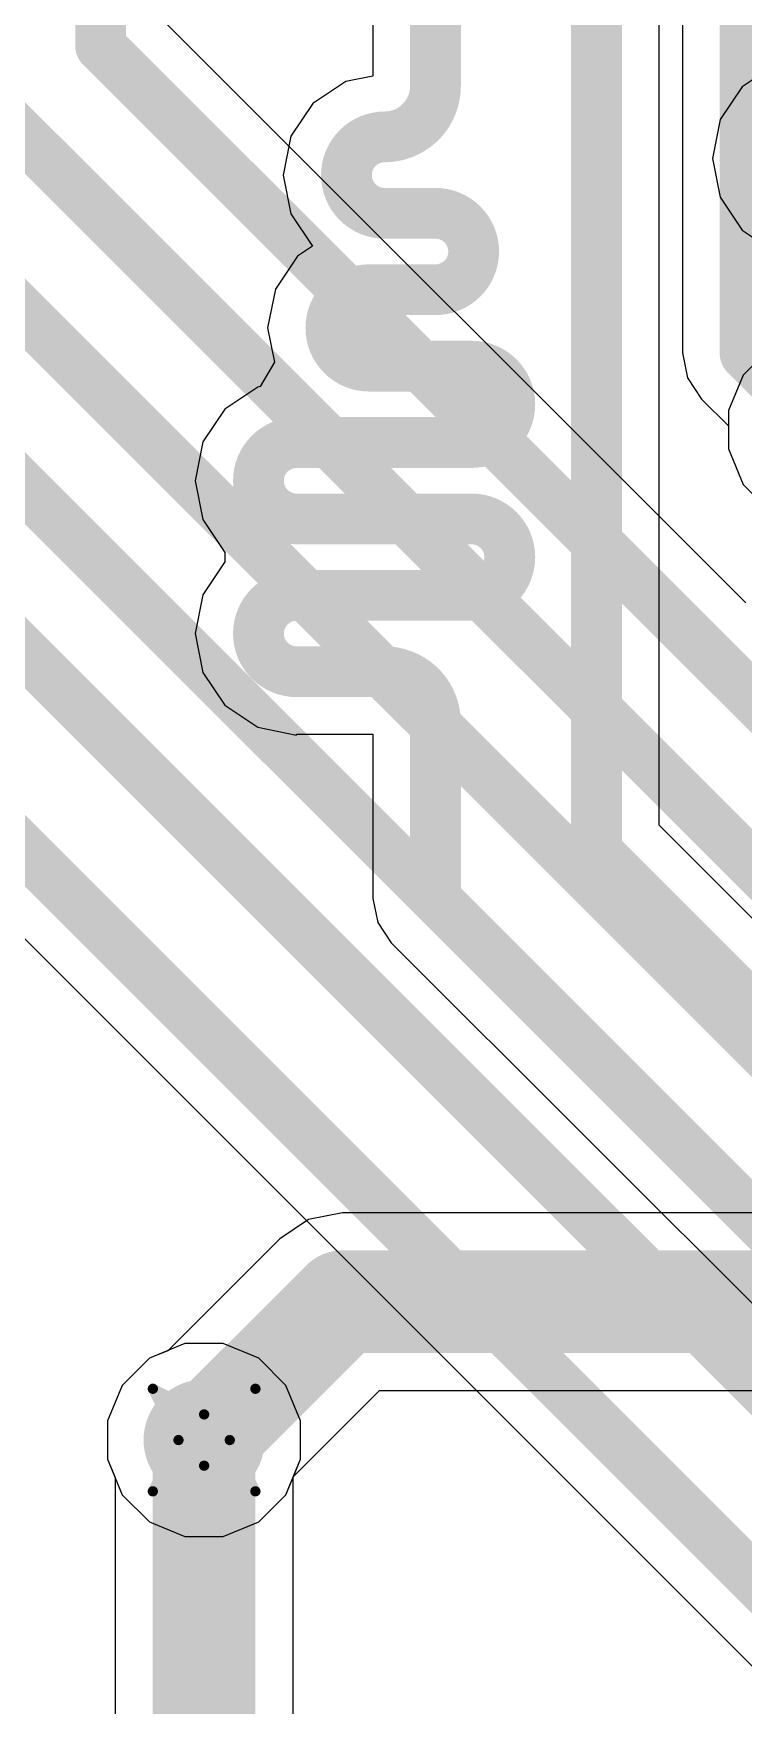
# Model space of a CAD drawing. Header units: inches. Extents: x -3 to 289, y -11 to 89.
# Drawn here: x 71.03 to 74.55, y 20.66 to 28.95 of the extents above; entities that cross this region are included whole.
import ezdxf

# ---------------------------------------------------------------- set-up
doc = ezdxf.new("R2010")
doc.units = ezdxf.units.IN
for name, color, linetype in [('Bottom Layer', 5, 'Continuous'), ('Drill Drawing', 1, 'Continuous'), ('Layer 1', 16, 'Continuous'), ('Layer 2', 76, 'Continuous'), ('Top Layer', 1, 'Continuous'), ('Via Holes', 16, 'Continuous')]:
    doc.layers.add(name, color=color, linetype=linetype)

msp = doc.modelspace()

# ---------------------------------------------------------------- hatches: boundary and pattern name
at = {"layer": 'Bottom Layer'}
h = msp.add_hatch(color=5, dxfattribs=at)
edge = h.paths.add_edge_path()
edge.add_arc((71.8794, 21.9788), 0.3, 0, 360)
at = {"layer": 'Layer 1'}
h = msp.add_hatch(color=16, dxfattribs=at)
edge = h.paths.add_edge_path()
edge.add_arc((71.8794, 21.9788), 0.3, 0, 360)
at = {"layer": 'Layer 2'}
h = msp.add_hatch(color=76, dxfattribs=at)
edge = h.paths.add_edge_path()
edge.add_arc((71.8794, 21.9788), 0.3, 0, 360)
at = {"layer": 'Top Layer'}
h = msp.add_hatch(color=1, dxfattribs=at)
edge = h.paths.add_edge_path()
edge.add_arc((71.8794, 21.9788), 0.3, 0, 360)
at = {"layer": 'Via Holes'}
h = msp.add_hatch(color=7, dxfattribs=at)
edge = h.paths.add_edge_path()
edge.add_arc((71.8794, 21.9788), 0.15, 0, 360)

# ---------------------------------------------------------------- linework, layer by layer
at = {"layer": 'Bottom Layer'}
for p, q in [((74.6821, 27.3876), (74.5477, 27.2532)), ((74.5477, 27.2532), (74.475, 27.0776)), ((74.475, 27.0776), (74.475, 26.8875)), ((74.475, 26.8875), (74.5477, 26.7119)), ((74.5477, 26.7119), (74.6821, 26.5775)), ((71.7843, 22.4566), (71.6087, 22.3838)), ((71.9744, 22.4566), (71.7843, 22.4566)), ((72.15, 22.3838), (71.9744, 22.4566)), ((71.6087, 22.3838), (71.4743, 22.2494)), ((72.2844, 22.2494), (72.15, 22.3838)), ((71.4743, 22.2494), (71.4016, 22.0738)), ((72.3572, 22.0738), (72.2844, 22.2494)), ((71.4016, 22.0738), (71.4016, 21.8837)), ((72.3572, 21.8837), (72.3572, 22.0738)), ((71.4016, 21.8837), (71.4391, 21.7931)), ((72.3196, 21.7931), (72.3572, 21.8837)), ((71.4391, 21.7931), (71.4391, 18.2338)), ((72.3196, 18.0515), (72.3196, 21.7931))]:
    msp.add_line(p, q, dxfattribs=at)
msp.add_lwpolyline([(71.8794, 18.0515, 0.508, 0.508, 0), (71.8794, 21.9788, 0.508, 0.508, 0)], format="xyseb", dxfattribs=at)
msp.add_lwpolyline([(71.7524, 21.9788, 0.254, 0.254, 1), (72.0064, 21.9788, 0.254, 0.254, 1)], format="xyseb", close=True, dxfattribs=at)
at = {"layer": 'Drill Drawing'}
for points in [[(71.6254, 22.2328, 0.0508, 0.0508, 0), (71.8794, 22.1058, 0.0508, 0.0508, 0)], [(71.6254, 22.2328, 0.0508, 0.0508, 0), (71.7524, 21.9788, 0.0508, 0.0508, 0)], [(71.8794, 22.1058, 0.0508, 0.0508, 0), (72.1334, 22.2328, 0.0508, 0.0508, 0)], [(72.0064, 21.9788, 0.0508, 0.0508, 0), (72.1334, 22.2328, 0.0508, 0.0508, 0)], [(71.6254, 21.7248, 0.0508, 0.0508, 0), (71.7524, 21.9788, 0.0508, 0.0508, 0)], [(72.0064, 21.9788, 0.0508, 0.0508, 0), (72.1334, 21.7248, 0.0508, 0.0508, 0)], [(71.6254, 21.7248, 0.0508, 0.0508, 0), (71.8794, 21.8518, 0.0508, 0.0508, 0)], [(71.8794, 21.8518, 0.0508, 0.0508, 0), (72.1334, 21.7248, 0.0508, 0.0508, 0)]]:
    msp.add_lwpolyline(points, format="xyseb", dxfattribs=at)
for points in [[(71.6127, 22.2328, 0.0254, 0.0254, 1), (71.6381, 22.2328, 0.0254, 0.0254, 1)], [(71.6127, 22.2328, 0.0254, 0.0254, 1), (71.6381, 22.2328, 0.0254, 0.0254, 1)], [(72.1207, 22.2328, 0.0254, 0.0254, 1), (72.1461, 22.2328, 0.0254, 0.0254, 1)], [(72.1207, 22.2328, 0.0254, 0.0254, 1), (72.1461, 22.2328, 0.0254, 0.0254, 1)], [(71.8667, 22.1058, 0.0254, 0.0254, 1), (71.8921, 22.1058, 0.0254, 0.0254, 1)], [(71.8667, 22.1058, 0.0254, 0.0254, 1), (71.8921, 22.1058, 0.0254, 0.0254, 1)], [(71.7397, 21.9788, 0.0254, 0.0254, 1), (71.7651, 21.9788, 0.0254, 0.0254, 1)], [(71.7397, 21.9788, 0.0254, 0.0254, 1), (71.7651, 21.9788, 0.0254, 0.0254, 1)], [(71.9937, 21.9788, 0.0254, 0.0254, 1), (72.0191, 21.9788, 0.0254, 0.0254, 1)], [(71.9937, 21.9788, 0.0254, 0.0254, 1), (72.0191, 21.9788, 0.0254, 0.0254, 1)], [(71.8667, 21.8518, 0.0254, 0.0254, 1), (71.8921, 21.8518, 0.0254, 0.0254, 1)], [(71.8667, 21.8518, 0.0254, 0.0254, 1), (71.8921, 21.8518, 0.0254, 0.0254, 1)], [(71.6127, 21.7248, 0.0254, 0.0254, 1), (71.6381, 21.7248, 0.0254, 0.0254, 1)], [(71.6127, 21.7248, 0.0254, 0.0254, 1), (71.6381, 21.7248, 0.0254, 0.0254, 1)], [(72.1207, 21.7248, 0.0254, 0.0254, 1), (72.1461, 21.7248, 0.0254, 0.0254, 1)], [(72.1207, 21.7248, 0.0254, 0.0254, 1), (72.1461, 21.7248, 0.0254, 0.0254, 1)]]:
    msp.add_lwpolyline(points, format="xyseb", close=True, dxfattribs=at)
at = {"layer": 'Layer 1'}
for p, q in [((74.5611, 26.1258), (71.6769, 29.01)), ((74.7067, 28.7907), (74.5437, 28.6818)), ((74.5437, 28.6818), (74.4348, 28.5188)), ((74.4348, 28.5188), (74.3966, 28.3265)), ((67.0937, 28.3587), (76.3001, 19.1524)), ((74.3966, 28.3265), (74.4348, 28.1342)), ((74.4348, 28.1342), (74.5437, 27.9712)), ((74.5437, 27.9712), (74.7067, 27.8623)), ((74.6821, 27.3876), (74.5477, 27.2532)), ((74.5477, 27.2532), (74.475, 27.0776)), ((74.475, 27.0776), (74.475, 26.8875)), ((74.475, 26.8875), (74.5477, 26.7119)), ((74.5477, 26.7119), (74.6821, 26.5775)), ((71.7843, 22.4566), (71.6087, 22.3838)), ((71.9744, 22.4566), (71.7843, 22.4566)), ((72.15, 22.3838), (71.9744, 22.4566)), ((71.6087, 22.3838), (71.4743, 22.2494)), ((72.2844, 22.2494), (72.15, 22.3838)), ((71.4743, 22.2494), (71.4016, 22.0738)), ((72.3572, 22.0738), (72.2844, 22.2494)), ((71.4016, 22.0738), (71.4016, 21.8837)), ((72.3572, 21.8837), (72.3572, 22.0738)), ((71.4016, 21.8837), (71.4743, 21.7081)), ((72.2844, 21.7081), (72.3572, 21.8837)), ((71.4743, 21.7081), (71.6087, 21.5737)), ((72.15, 21.5737), (72.2844, 21.7081)), ((71.6087, 21.5737), (71.7843, 21.501)), ((71.9744, 21.501), (72.15, 21.5737)), ((71.7843, 21.501), (71.9744, 21.501))]:
    msp.add_line(p, q, dxfattribs=at)
for points in [[(71.3674, 28.8818, 0.2515, 0.2515, 0), (71.3674, 29.5045, 0.2515, 0.2515, 0)], [(71.3674, 28.8818, 0.2515, 0.2515, 0), (76.0376, 24.2116, 0.2515, 0.2515, 0)], [(68.0334, 28.8373, 0.2515, 0.2515, 0), (76.4415, 20.4292, 0.2515, 0.2515, 0)], [(68.8775, 28.8084, 0.2515, 0.2515, 0), (76.4849, 21.201, 0.2515, 0.2515, 0)], [(70.5875, 28.8332, 0.2515, 0.2515, 0), (75.9289, 23.4918, 0.2515, 0.2515, 0)], [(69.7942, 28.7517, 0.2515, 0.2515, 0), (76.567, 21.9788, 0.2515, 0.2515, 0)], [(67.3126, 28.5776, 0.2515, 0.2515, 0), (76.519, 19.3712, 0.2515, 0.2515, 0)]]:
    msp.add_lwpolyline(points, format="xyseb", dxfattribs=at)
msp.add_lwpolyline([(71.3046, 28.8818, 0.1257, 0.1257, 1), (71.4303, 28.8818, 0.1257, 0.1257, 1)], format="xyseb", close=True, dxfattribs=at)
msp.add_lwpolyline([(71.3046, 28.8818, 0.1257, 0.1257, 1), (71.4303, 28.8818, 0.1257, 0.1257, 1)], format="xyseb", close=True, dxfattribs=at)
at = {"layer": 'Layer 2'}
for p, q in [((72.7153, 29.1382), (72.7153, 28.7349)), ((74.1317, 25.0235), (74.1317, 29.1382)), ((72.5811, 28.7082), (72.4181, 28.5993)), ((72.7153, 28.7349), (72.5811, 28.7082)), ((72.4181, 28.5993), (72.3092, 28.4363)), ((72.3092, 28.4363), (72.2709, 28.244)), ((72.2709, 28.244), (72.3092, 28.0518)), ((72.3092, 28.0518), (72.4157, 27.8923)), ((72.3409, 27.8424), (72.232, 27.6794)), ((72.4157, 27.8923), (72.3409, 27.8424)), ((72.232, 27.6794), (72.1938, 27.4871)), ((72.1938, 27.4871), (72.2276, 27.3172)), ((74.6821, 27.3876), (74.5477, 27.2532)), ((72.2276, 27.3172), (72.1565, 27.1966)), ((74.5477, 27.2532), (74.475, 27.0776)), ((72.1453, 27.1944), (71.9823, 27.0855)), ((72.1565, 27.1966), (72.1453, 27.1944)), ((71.9823, 27.0855), (71.8734, 26.9225)), ((74.475, 27.0776), (74.475, 26.8875)), ((71.8734, 26.9225), (71.8351, 26.7302)), ((74.475, 26.8875), (74.5477, 26.7119)), ((71.8351, 26.7302), (71.8734, 26.5379)), ((74.5477, 26.7119), (74.6821, 26.5775)), ((71.8734, 26.5379), (71.9823, 26.3749)), ((71.9823, 26.3749), (71.9823, 26.3285)), ((71.9823, 26.3285), (71.8734, 26.1655)), ((71.8734, 26.1655), (71.8351, 25.9733)), ((71.8351, 25.9733), (71.8734, 25.781)), ((71.8734, 25.781), (71.9823, 25.618)), ((71.9823, 25.618), (72.1453, 25.5091)), ((72.1453, 25.5091), (72.3375, 25.4709)), ((72.3375, 25.4709), (72.3375, 25.4746)), ((72.3375, 25.4746), (72.7153, 25.4746)), ((72.7153, 25.4746), (72.7153, 24.6611)), ((75.1357, 24.0194), (74.1317, 25.0235)), ((72.7153, 24.6611), (72.7153, 24.6611)), ((72.7153, 24.6611), (72.7389, 24.5427)), ((72.7389, 24.5427), (72.806, 24.4423)), ((72.806, 24.4423), (77.2072, 20.0411)), ((71.7843, 22.4566), (71.6087, 22.3838)), ((71.9744, 22.4566), (71.7843, 22.4566)), ((72.15, 22.3838), (71.9744, 22.4566)), ((71.6087, 22.3838), (71.4743, 22.2494)), ((72.2844, 22.2494), (72.15, 22.3838)), ((71.4743, 22.2494), (71.4016, 22.0738)), ((72.3572, 22.0738), (72.2844, 22.2494)), ((71.4016, 22.0738), (71.4016, 21.8837)), ((72.3572, 21.8837), (72.3572, 22.0738)), ((71.4016, 21.8837), (71.4743, 21.7081)), ((72.2844, 21.7081), (72.3572, 21.8837)), ((71.4743, 21.7081), (71.6087, 21.5737)), ((72.15, 21.5737), (72.2844, 21.7081)), ((71.6087, 21.5737), (71.7843, 21.501)), ((71.9744, 21.501), (72.15, 21.5737)), ((71.7843, 21.501), (71.9744, 21.501))]:
    msp.add_line(p, q, dxfattribs=at)
for points in [[(73.8222, 24.8953, 0.2515, 0.2515, 0), (73.8222, 29.5045, 0.2515, 0.2515, 0)], [(73.0248, 28.6847, 0.2515, 0.2515, 0), (73.0248, 29.2394, 0.2515, 0.2515, 0)], [(73.0248, 28.6847, 0.2515, 0.2515, -0.414214), (72.7733, 28.4333, 0.2515, 0.2515, 0)], [(72.7733, 28.0548, 0.2515, 0.2515, -1), (72.7733, 28.4333, 0.2515, 0.2515, 0)], [(72.7733, 28.4333, 0.2515, 0.2515, 0), (72.7733, 28.4333, 0.2515, 0.2515, 0)], [(72.7733, 28.0548, 0.2515, 0.2515, 0), (73.0248, 28.0548, 0.2515, 0.2515, 0)], [(73.0248, 28.0548, 0.2515, 0.2515, -1), (73.0248, 27.6764, 0.2515, 0.2515, 0)], [(72.6962, 27.2979, 0.2515, 0.2515, -1), (72.6962, 27.6764, 0.2515, 0.2515, 0)], [(72.6962, 27.6764, 0.2515, 0.2515, 0), (73.0248, 27.6764, 0.2515, 0.2515, 0)], [(72.6962, 27.2979, 0.2515, 0.2515, 0), (73.2037, 27.2979, 0.2515, 0.2515, 0)], [(73.2037, 27.2979, 0.2515, 0.2515, -1), (73.2037, 26.9194, 0.2515, 0.2515, 0)], [(72.3375, 26.541, 0.2515, 0.2515, -1), (72.3375, 26.9194, 0.2515, 0.2515, 0)], [(72.3375, 26.9194, 0.2515, 0.2515, 0), (73.2037, 26.9194, 0.2515, 0.2515, 0)], [(72.3375, 26.541, 0.2515, 0.2515, 0), (73.2037, 26.541, 0.2515, 0.2515, 0)], [(73.2037, 26.541, 0.2515, 0.2515, -1), (73.2037, 26.1625, 0.2515, 0.2515, 0)], [(72.3375, 25.7841, 0.2515, 0.2515, -1), (72.3375, 26.1625, 0.2515, 0.2515, 0)], [(72.3375, 26.1625, 0.2515, 0.2515, 0), (73.2037, 26.1625, 0.2515, 0.2515, 0)], [(72.3375, 25.7841, 0.2515, 0.2515, 0), (72.7733, 25.7841, 0.2515, 0.2515, 0)], [(72.7733, 25.7841, 0.2515, 0.2515, -0.414214), (73.0248, 25.5326, 0.2515, 0.2515, 0)], [(73.0248, 25.4069, 0.2515, 0.2515, 0), (73.0248, 25.5326, 0.2515, 0.2515, 0)], [(73.0248, 24.6611, 0.2515, 0.2515, 0), (73.0248, 25.4069, 0.2515, 0.2515, 0)], [(73.8222, 24.8953, 0.2515, 0.2515, 0), (74.9169, 23.8006, 0.2515, 0.2515, 0)], [(73.0248, 24.6611, 0.2515, 0.2515, 0), (77.426, 20.2599, 0.2515, 0.2515, 0)]]:
    msp.add_lwpolyline(points, format="xyseb", dxfattribs=at)
for points in [[(72.9619, 28.6847, 0.1257, 0.1257, 1), (73.0877, 28.6847, 0.1257, 0.1257, 1)], [(72.9619, 28.6847, 0.1257, 0.1257, 1), (73.0877, 28.6847, 0.1257, 0.1257, 1)], [(72.7105, 28.4333, 0.1257, 0.1257, 1), (72.8362, 28.4333, 0.1257, 0.1257, 1)], [(72.7105, 28.4333, 0.1257, 0.1257, 1), (72.8362, 28.4333, 0.1257, 0.1257, 1)], [(72.7105, 28.4333, 0.1257, 0.1257, 1), (72.8362, 28.4333, 0.1257, 0.1257, 1)], [(72.7105, 28.4333, 0.1257, 0.1257, 1), (72.8362, 28.4333, 0.1257, 0.1257, 1)], [(72.7105, 28.0548, 0.1257, 0.1257, 1), (72.8362, 28.0548, 0.1257, 0.1257, 1)], [(72.7105, 28.0548, 0.1257, 0.1257, 1), (72.8362, 28.0548, 0.1257, 0.1257, 1)], [(72.962, 28.0548, 0.1257, 0.1257, 1), (73.0877, 28.0548, 0.1257, 0.1257, 1)], [(72.962, 28.0548, 0.1257, 0.1257, 1), (73.0877, 28.0548, 0.1257, 0.1257, 1)], [(72.6333, 27.6764, 0.1257, 0.1257, 1), (72.759, 27.6764, 0.1257, 0.1257, 1)], [(72.6333, 27.6764, 0.1257, 0.1257, 1), (72.759, 27.6764, 0.1257, 0.1257, 1)], [(72.962, 27.6764, 0.1257, 0.1257, 1), (73.0877, 27.6764, 0.1257, 0.1257, 1)], [(72.962, 27.6764, 0.1257, 0.1257, 1), (73.0877, 27.6764, 0.1257, 0.1257, 1)], [(72.6333, 27.2979, 0.1257, 0.1257, 1), (72.759, 27.2979, 0.1257, 0.1257, 1)], [(72.6333, 27.2979, 0.1257, 0.1257, 1), (72.759, 27.2979, 0.1257, 0.1257, 1)], [(73.1408, 27.2979, 0.1257, 0.1257, 1), (73.2666, 27.2979, 0.1257, 0.1257, 1)], [(73.1408, 27.2979, 0.1257, 0.1257, 1), (73.2666, 27.2979, 0.1257, 0.1257, 1)], [(72.2747, 26.9194, 0.1257, 0.1257, 1), (72.4004, 26.9194, 0.1257, 0.1257, 1)], [(72.2747, 26.9194, 0.1257, 0.1257, 1), (72.4004, 26.9194, 0.1257, 0.1257, 1)], [(73.1408, 26.9194, 0.1257, 0.1257, 1), (73.2666, 26.9194, 0.1257, 0.1257, 1)], [(73.1408, 26.9194, 0.1257, 0.1257, 1), (73.2666, 26.9194, 0.1257, 0.1257, 1)], [(72.2747, 26.541, 0.1257, 0.1257, 1), (72.4004, 26.541, 0.1257, 0.1257, 1)], [(72.2747, 26.541, 0.1257, 0.1257, 1), (72.4004, 26.541, 0.1257, 0.1257, 1)], [(73.1408, 26.541, 0.1257, 0.1257, 1), (73.2666, 26.541, 0.1257, 0.1257, 1)], [(73.1408, 26.541, 0.1257, 0.1257, 1), (73.2666, 26.541, 0.1257, 0.1257, 1)], [(72.2747, 26.1625, 0.1257, 0.1257, 1), (72.4004, 26.1625, 0.1257, 0.1257, 1)], [(72.2747, 26.1625, 0.1257, 0.1257, 1), (72.4004, 26.1625, 0.1257, 0.1257, 1)], [(73.1408, 26.1625, 0.1257, 0.1257, 1), (73.2666, 26.1625, 0.1257, 0.1257, 1)], [(73.1408, 26.1625, 0.1257, 0.1257, 1), (73.2666, 26.1625, 0.1257, 0.1257, 1)], [(72.2747, 25.7841, 0.1257, 0.1257, 1), (72.4004, 25.7841, 0.1257, 0.1257, 1)], [(72.2747, 25.7841, 0.1257, 0.1257, 1), (72.4004, 25.7841, 0.1257, 0.1257, 1)], [(72.7105, 25.7841, 0.1257, 0.1257, 1), (72.8362, 25.7841, 0.1257, 0.1257, 1)], [(72.7105, 25.7841, 0.1257, 0.1257, 1), (72.8362, 25.7841, 0.1257, 0.1257, 1)], [(72.9619, 25.5326, 0.1257, 0.1257, 1), (73.0877, 25.5326, 0.1257, 0.1257, 1)], [(72.9619, 25.5326, 0.1257, 0.1257, 1), (73.0877, 25.5326, 0.1257, 0.1257, 1)], [(72.9619, 25.4069, 0.1257, 0.1257, 1), (73.0877, 25.4069, 0.1257, 0.1257, 1)], [(72.9619, 25.4069, 0.1257, 0.1257, 1), (73.0877, 25.4069, 0.1257, 0.1257, 1)], [(73.7593, 24.8953, 0.1257, 0.1257, 1), (73.8851, 24.8953, 0.1257, 0.1257, 1)], [(73.7593, 24.8953, 0.1257, 0.1257, 1), (73.8851, 24.8953, 0.1257, 0.1257, 1)], [(72.9619, 24.6611, 0.1257, 0.1257, 1), (73.0877, 24.6611, 0.1257, 0.1257, 1)], [(72.9619, 24.6611, 0.1257, 0.1257, 1), (73.0877, 24.6611, 0.1257, 0.1257, 1)]]:
    msp.add_lwpolyline(points, format="xyseb", close=True, dxfattribs=at)
at = {"layer": 'Top Layer'}
for p, q in [((74.2481, 29.075), (74.2481, 27.3636)), ((74.2481, 27.3636), (74.2727, 27.2397)), ((74.2727, 27.2397), (74.3429, 27.1347)), ((74.3429, 27.1347), (74.475, 27.0026)), ((74.475, 27.0026), (74.475, 26.8875)), ((74.475, 26.8875), (74.5477, 26.7119)), ((74.5477, 26.7119), (74.6821, 26.5775)), ((72.3967, 23.0713), (72.2539, 22.9759)), ((72.5652, 23.1048), (72.3967, 23.0713)), ((77.7098, 23.1048), (72.5652, 23.1048)), ((72.2539, 22.9759), (71.6994, 22.4214)), ((71.6087, 22.3838), (71.4743, 22.2494)), ((71.6994, 22.4214), (71.6087, 22.3838)), ((71.4743, 22.2494), (71.4016, 22.0738)), ((72.322, 21.7988), (72.7475, 22.2243)), ((72.7475, 22.2243), (77.6865, 22.2243)), ((71.4016, 22.0738), (71.4016, 21.8837)), ((71.4016, 21.8837), (71.4743, 21.7081)), ((72.2844, 21.7081), (72.322, 21.7988)), ((71.4743, 21.7081), (71.6087, 21.5737)), ((72.15, 21.5737), (72.2844, 21.7081)), ((71.6087, 21.5737), (71.7843, 21.501)), ((71.9744, 21.501), (72.15, 21.5737)), ((71.7843, 21.501), (71.9744, 21.501))]:
    msp.add_line(p, q, dxfattribs=at)
for points in [[(74.5718, 27.3636, 0.2794, 0.2794, 0), (74.5718, 31.3147, 0.2794, 0.2794, 0)], [(74.5718, 27.3636, 0.2794, 0.2794, 0), (74.9528, 26.9826, 0.2794, 0.2794, 0)], [(71.8794, 21.9788, 0.508, 0.508, 0), (72.5652, 22.6646, 0.508, 0.508, 0)], [(72.5652, 22.6646, 0.508, 0.508, 0), (77.7098, 22.6646, 0.508, 0.508, 0)]]:
    msp.add_lwpolyline(points, format="xyseb", dxfattribs=at)
for points in [[(74.5019, 27.3636, 0.1397, 0.1397, 1), (74.6416, 27.3636, 0.1397, 0.1397, 1)], [(74.5019, 27.3636, 0.1397, 0.1397, 1), (74.6416, 27.3636, 0.1397, 0.1397, 1)], [(72.4382, 22.6646, 0.254, 0.254, 1), (72.6922, 22.6646, 0.254, 0.254, 1)], [(72.4382, 22.6646, 0.254, 0.254, 1), (72.6922, 22.6646, 0.254, 0.254, 1)], [(71.7524, 21.9788, 0.254, 0.254, 1), (72.0064, 21.9788, 0.254, 0.254, 1)]]:
    msp.add_lwpolyline(points, format="xyseb", close=True, dxfattribs=at)

doc.saveas('drawing.dxf')
